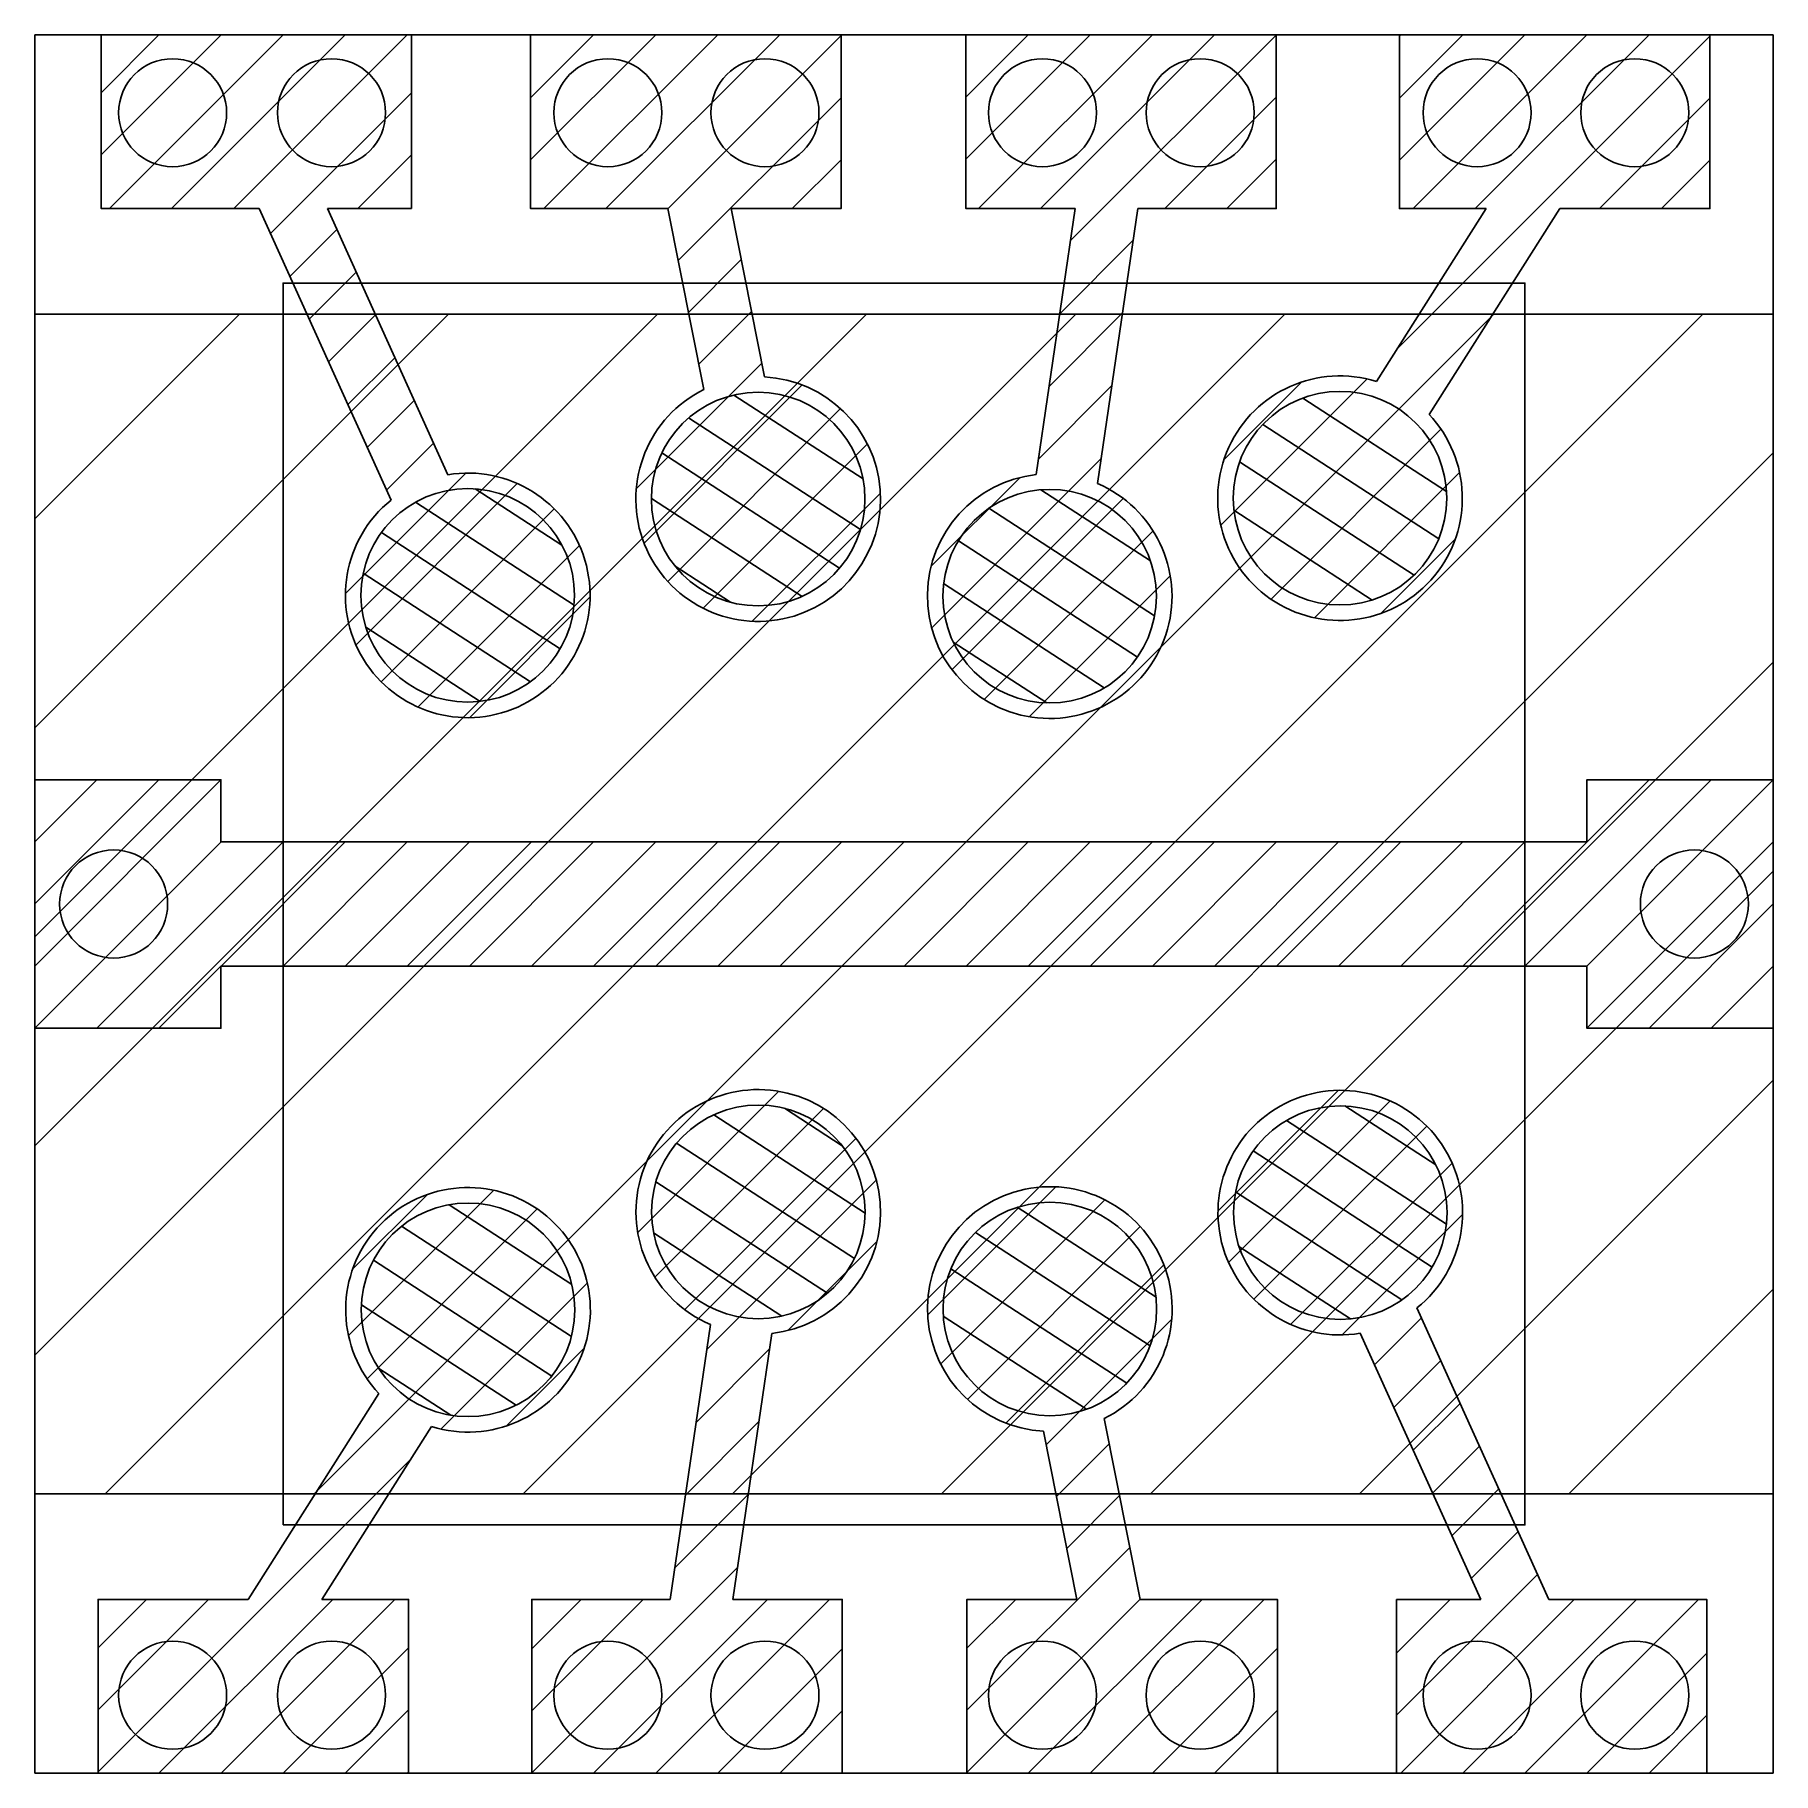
# Model space of a CAD drawing. Header units: millimetres. Extents: x 1231 to 1268, y 2324 to 2509.
# Drawn here: x 1240.15 to 1268.15, y 2480.92 to 2508.92 of the extents above.
import ezdxf

# ---------------------------------------------------------------- set-up
doc = ezdxf.new("R2010")
doc.units = ezdxf.units.MM
for name, color, linetype in [('active_layer', 1, 'Continuous'), ('pin_contacts', 6, 'Continuous'), ('safety_border', 3, 'Continuous'), ('upd_evap', 4, 'Continuous'), ('upd_pixels', 2, 'Continuous')]:
    doc.layers.add(name, color=color, linetype=linetype)

msp = doc.modelspace()

# ---------------------------------------------------------------- hatches: boundary and pattern name
at = {"layer": 'active_layer'}
h = msp.add_hatch(dxfattribs=at)
h.set_pattern_fill('ANSI31', color=1, scale=0.75, style=0)
h.set_pattern_definition([(45, (1240.154, 2480.924), (-1.6838, 1.6838), [])])
h.paths.add_polyline_path([(1240.154, 2504.424), (1240.154, 2485.424), (1268.154, 2485.424), (1268.154, 2504.424)])
at = {"layer": 'upd_evap'}
h = msp.add_hatch(dxfattribs=at)
h.set_pattern_fill('JIS_WOOD', color=256)
h.set_pattern_definition([(45, (1240.1539, 2480.9239), (-0.5, 0.5), [])])
h.paths.add_polyline_path([(1246.805, 2501.838), (1244.866, 2506.128), (1246.221, 2506.128), (1246.221, 2508.924), (1241.221, 2508.924), (1241.221, 2506.128), (1243.768, 2506.128), (1245.892, 2501.43, 7.75092)])
h.paths.add_polyline_path([(1251.908, 2503.414), (1251.369, 2506.124), (1253.14, 2506.124), (1253.14, 2508.924), (1248.14, 2508.924), (1248.14, 2506.124), (1250.35, 2506.124), (1250.929, 2503.211, 7.750734)])
h.paths.add_polyline_path([(1257.272, 2501.695), (1257.919, 2506.124), (1260.15, 2506.124), (1260.15, 2508.924), (1255.15, 2508.924), (1255.15, 2506.124), (1256.909, 2506.124), (1256.282, 2501.84, 7.750983)])
h.paths.add_polyline_path([(1262.61, 2502.81), (1264.716, 2506.124), (1267.134, 2506.124), (1267.134, 2508.924), (1262.134, 2508.924), (1262.134, 2506.124), (1263.531, 2506.124), (1261.763, 2503.341, 7.7508)])
h.paths.add_polyline_path([(1268.154, 2496.924), (1265.154, 2496.924), (1265.154, 2495.924), (1243.153, 2495.924), (1243.153, 2496.924), (1240.154, 2496.924), (1240.154, 2492.924), (1243.153, 2492.924), (1243.153, 2493.924), (1265.154, 2493.924), (1265.154, 2492.924), (1268.154, 2492.924)])
h.paths.add_polyline_path([(1245.697, 2487.038), (1243.592, 2483.724), (1241.174, 2483.724), (1241.174, 2480.924), (1246.174, 2480.924), (1246.174, 2483.724), (1244.777, 2483.724), (1246.545, 2486.507, 7.7508)])
h.paths.add_polyline_path([(1251.036, 2488.153), (1250.388, 2483.724), (1248.158, 2483.724), (1248.158, 2480.924), (1253.158, 2480.924), (1253.158, 2483.724), (1251.399, 2483.724), (1252.026, 2488.007, 7.750983)])
h.paths.add_polyline_path([(1256.4, 2486.434), (1256.938, 2483.724), (1255.167, 2483.724), (1255.167, 2480.924), (1260.167, 2480.924), (1260.167, 2483.724), (1257.958, 2483.724), (1257.379, 2486.637, 7.750734)])
h.paths.add_polyline_path([(1261.503, 2488.009), (1263.442, 2483.72), (1262.087, 2483.72), (1262.087, 2480.924), (1267.087, 2480.924), (1267.087, 2483.72), (1264.54, 2483.72), (1262.416, 2488.418, 7.75092)])
at = {"layer": 'upd_pixels'}
h = msp.add_hatch(dxfattribs=at)
h.set_pattern_fill('JIS_WOOD', color=256, angle=102)
h.set_pattern_definition([(147, (1240.1539, 2480.9239), (-0.385118, -0.59303), [])])
h.paths.add_polyline_path([(1248.847, 2499.895, 1), (1245.407, 2499.895, 1)])
h.paths.add_polyline_path([(1253.525, 2501.446, 1), (1250.085, 2501.446, 1)])
h.paths.add_polyline_path([(1258.22, 2499.882, 1), (1254.78, 2499.882, 1)])
h.paths.add_polyline_path([(1262.896, 2501.46, 1), (1259.456, 2501.46, 1)])
h.paths.add_polyline_path([(1245.412, 2488.388, 1), (1248.852, 2488.388, 1)])
h.paths.add_polyline_path([(1253.527, 2489.965, 1), (1250.087, 2489.965, 1)])
h.paths.add_polyline_path([(1258.223, 2488.401, 1), (1254.783, 2488.401, 1)])
h.paths.add_polyline_path([(1262.901, 2489.953, 1), (1259.461, 2489.953, 1)])

# ---------------------------------------------------------------- linework, layer by layer
for p, q in [((1268.154, 2508.924), (1240.154, 2508.924)), ((1240.154, 2508.924), (1240.154, 2480.924)), ((1268.154, 2480.924), (1268.154, 2508.924)), ((1240.154, 2480.924), (1268.154, 2480.924))]:
    msp.add_line(p, q)
at = {"color": 1}
for p, q in [((1240.154, 2504.424), (1268.154, 2504.424)), ((1240.154, 2485.424), (1268.154, 2485.424))]:
    msp.add_line(p, q, dxfattribs=at)
at = {"layer": 'active_layer', "color": 1}
msp.add_lwpolyline([(1240.154, 2504.424), (1240.154, 2485.424), (1268.154, 2485.424), (1268.154, 2504.424)], close=True, dxfattribs=at)
at = {"layer": 'pin_contacts'}
for centre in [(1242.374, 2507.668), (1244.934, 2507.668), (1249.384, 2507.668), (1251.914, 2507.668), (1256.384, 2507.668), (1258.924, 2507.668), (1263.384, 2507.668), (1265.924, 2507.668), (1241.424, 2494.924), (1266.884, 2494.924), (1242.374, 2482.18), (1244.934, 2482.18), (1249.384, 2482.18), (1251.914, 2482.18), (1256.384, 2482.18), (1258.924, 2482.18), (1263.384, 2482.18), (1265.924, 2482.18)]:
    msp.add_circle(centre, 0.87, dxfattribs=at)
at = {"layer": 'safety_border'}
msp.add_lwpolyline([(1244.154, 2484.924), (1264.154, 2484.924), (1264.154, 2504.924), (1244.154, 2504.924)], close=True, dxfattribs=at)
at = {"layer": 'upd_evap'}
for points in [[(1243.768, 2506.128), (1241.221, 2506.128), (1241.221, 2508.924), (1246.221, 2508.924), (1246.221, 2506.128), (1244.866, 2506.128)], [(1250.35, 2506.124), (1248.14, 2506.124), (1248.14, 2508.924), (1253.14, 2508.924), (1253.14, 2506.124), (1251.369, 2506.124)], [(1256.909, 2506.124), (1255.15, 2506.124), (1255.15, 2508.924), (1260.15, 2508.924), (1260.15, 2506.124), (1257.919, 2506.124)], [(1263.531, 2506.124), (1262.134, 2506.124), (1262.134, 2508.924), (1267.134, 2508.924), (1267.134, 2506.124), (1264.716, 2506.124)], [(1243.768, 2506.128), (1245.892, 2501.43)], [(1246.805, 2501.838), (1244.866, 2506.128)], [(1250.35, 2506.124), (1250.929, 2503.211)], [(1251.908, 2503.414), (1251.369, 2506.124)], [(1256.909, 2506.124), (1256.282, 2501.84)], [(1257.272, 2501.695), (1257.919, 2506.124)], [(1263.531, 2506.124), (1261.763, 2503.341)], [(1262.61, 2502.81), (1264.716, 2506.124)], [(1243.153, 2493.924), (1243.153, 2492.924), (1240.154, 2492.924), (1240.154, 2496.924), (1243.153, 2496.924), (1243.153, 2495.924)], [(1265.154, 2493.924), (1265.154, 2492.924), (1268.154, 2492.924), (1268.154, 2496.924), (1265.154, 2496.924), (1265.154, 2495.924)], [(1265.154, 2495.924), (1243.153, 2495.924)], [(1243.153, 2493.924), (1265.154, 2493.924)], [(1264.54, 2483.72), (1262.416, 2488.418)], [(1251.036, 2488.153), (1250.388, 2483.724)], [(1251.399, 2483.724), (1252.026, 2488.007)], [(1261.503, 2488.009), (1263.442, 2483.72)], [(1245.697, 2487.038), (1243.592, 2483.724)], [(1244.777, 2483.724), (1246.545, 2486.507)], [(1256.4, 2486.434), (1256.938, 2483.724)], [(1257.958, 2483.724), (1257.379, 2486.637)], [(1244.777, 2483.724), (1246.174, 2483.724), (1246.174, 2480.924), (1241.174, 2480.924), (1241.174, 2483.724), (1243.592, 2483.724)], [(1251.399, 2483.724), (1253.158, 2483.724), (1253.158, 2480.924), (1248.158, 2480.924), (1248.158, 2483.724), (1250.388, 2483.724)], [(1257.958, 2483.724), (1260.167, 2483.724), (1260.167, 2480.924), (1255.167, 2480.924), (1255.167, 2483.724), (1256.938, 2483.724)], [(1264.54, 2483.72), (1267.087, 2483.72), (1267.087, 2480.924), (1262.087, 2480.924), (1262.087, 2483.72), (1263.442, 2483.72)]]:
    msp.add_lwpolyline(points, dxfattribs=at)
for centre, start, end in [((1251.805, 2501.446), 116.3979, 86.9911), ((1261.176, 2501.46), 72.662, 43.2555), ((1247.127, 2499.895), 128.8041, 99.398), ((1256.5, 2499.882), 96.3593, 66.9535), ((1251.807, 2489.965), 276.3593, 246.9535), ((1261.181, 2489.953), 308.8041, 279.398), ((1247.132, 2488.388), 252.662, 223.2555), ((1256.503, 2488.401), 296.3979, 266.9911)]:
    msp.add_arc(centre, 1.97, start, end, dxfattribs=at)
at = {"layer": 'upd_pixels'}
for centre in [(1251.805, 2501.446), (1261.176, 2501.46), (1247.127, 2499.895), (1256.5, 2499.882), (1251.807, 2489.965), (1261.181, 2489.953), (1247.132, 2488.388), (1256.503, 2488.401)]:
    msp.add_circle(centre, 1.72, dxfattribs=at)

doc.saveas('drawing.dxf')
